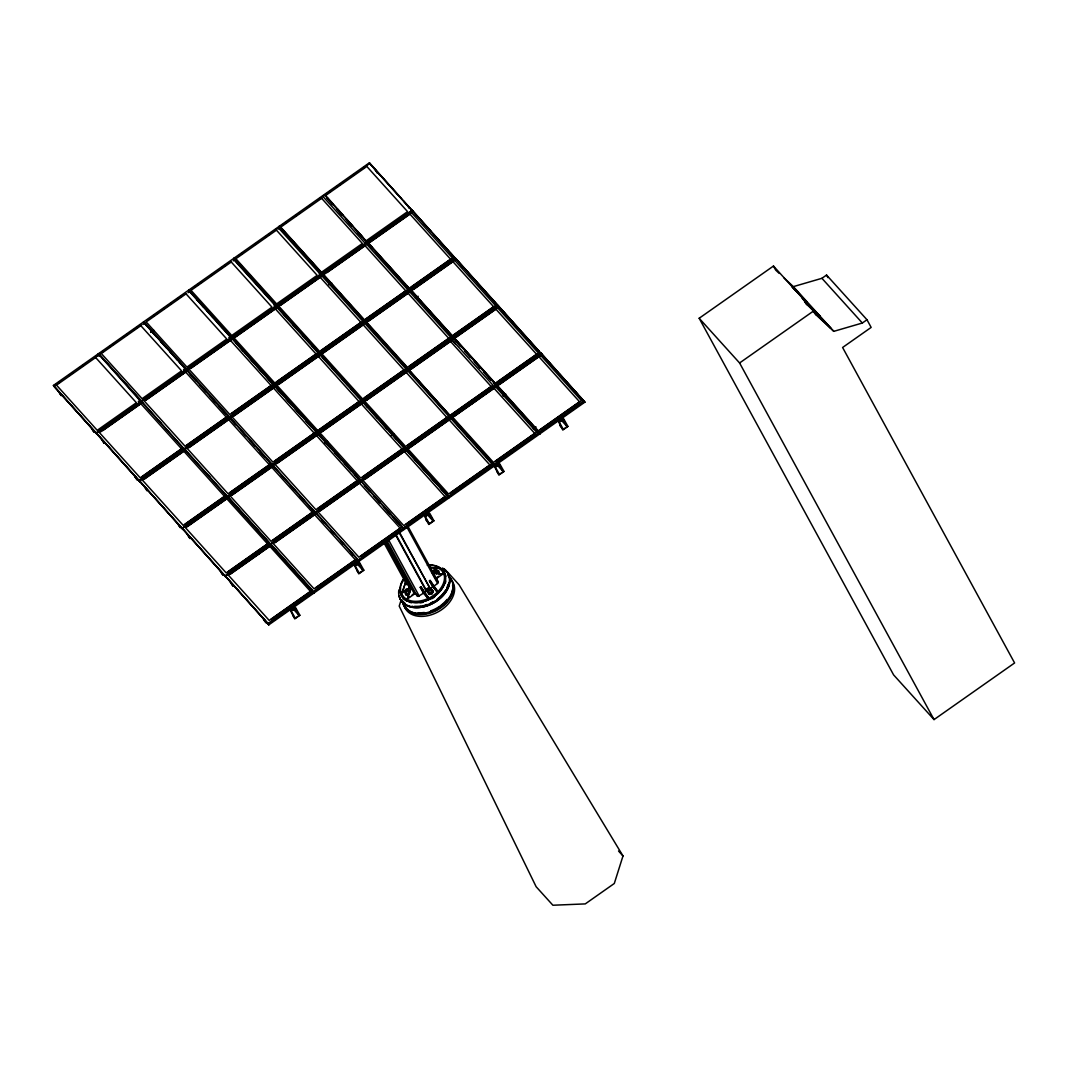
<?xml version="1.0" encoding="UTF-8"?>
<svg xmlns="http://www.w3.org/2000/svg" width="1068" height="1068" viewBox="0 0 1068 1068"><rect width="100%" height="100%" fill="white"/><g stroke="black" fill="none" stroke-linecap="round" stroke-linejoin="round"><path stroke-width="1.5" d="M405.413 593.861L405.413 591.832L405.947 594.849L408.19 595.303L405.413 593.861L405.947 594.849M438.481 570.646L439.015 573.663L438.481 570.646L436.238 570.192L436.785 571.18M407.909 526.27L438.16 581.766L437.613 583.475L430.217 588.668L398.738 531.811M401.208 599.775L399.205 606.103L536.136 886.72L552.89 905.237L585.264 903.902L614.3 883.49L622.991 855.962L459.133 584.877L447.585 572.101M402.289 592.286L405.933 581.366L402.289 592.286L409.631 587.854L402.689 592.727M407.549 598.12L411.193 587.2L407.549 598.12L409.858 596.491M433.301 591.712L431.472 589.296L433.301 591.712L431.993 593.795L429.403 594.435L427.574 592.019L428.882 589.936M427.574 592.019L428.869 593.448L431.459 592.807L432.754 590.724M96.921 434.235L53.4 385.441L98.243 353.842L141.777 402.636M99.351 354.963L98.603 353.601L143.446 322.002L230.074 418.709M144.554 323.123L143.793 321.748L188.649 290.149L273.021 384.32L231.756 413.383M231.983 338.876L188.956 290.91L194.082 296.09L188.996 289.909L233.839 258.309L319.652 353.361M280.136 227.577L279.389 226.216L324.231 194.603L372.185 248.443M450.269 253.063L369.435 162.763L324.592 194.363L368.113 243.157M53.894 386.082L60.662 381.316M68.779 375.589L72.851 372.732M79.606 367.953L85.026 364.148M94.505 357.473L98.563 354.603M103.155 351.372L99.097 354.229L140.669 400.326M108.562 347.554L115.331 342.788M123.461 337.061L128.868 333.256M134.288 329.438L141.056 324.672M152.417 316.662L159.185 311.896M163.244 309.039L171.361 303.312M176.781 299.494L183.549 294.728M194.897 286.718L201.665 281.952M209.795 276.238L213.854 273.368M220.622 268.602L227.391 263.836M238.751 255.826L244.158 252.021M253.637 245.333L257.695 242.476M264.464 237.71L269.884 233.892M275.29 230.074L279.349 227.217M282.593 224.934L288 221.116M293.42 217.311L300.188 212.545M306.957 207.766L312.363 203.961M317.783 200.143L324.552 195.377M325.086 195.003L330.493 191.185M335.913 187.367L342.681 182.601M350.798 176.874L356.218 173.056M361.625 169.251L368.393 164.472M325.58 195.537L366.831 166.461L407.575 211.638L366.311 240.701M97.588 356.418L99.684 354.936M142.778 324.565L144.54 323.337L185.271 368.5L183.522 369.728M187.981 292.725L189.383 291.738M233.184 260.872L234.226 260.138L274.97 305.301L273.915 306.035M278.374 229.033L279.082 228.539L319.813 273.702L319.118 274.196M323.577 197.179L364.308 242.343M374.521 168.944L377.204 172.762M375.736 170.293L377.338 172.963M151.002 332.148L153.725 330.226M151.042 332.415L153.739 330.506M227.177 332.775L232.17 338.943M407.616 205.63L409.218 208.3M138.319 401.581L140.429 400.099M228.712 337.888L230.114 336.901M141.016 401.274L96.173 432.874L139.895 481.895M98.603 353.601L141.376 401.021L186.219 369.421M231.409 337.581L186.566 369.181L187.327 370.543M279.389 226.216L322.162 273.635L367.005 242.036M367.352 241.782L412.208 210.182M96.374 433.087L141.216 401.488L269.937 544.213L225.094 575.812L268.829 624.833L313.672 593.234L312.924 591.859L268.068 623.458L268.829 624.833M186.419 369.648L141.577 401.248L185.298 450.269M186.767 369.394L231.623 337.795L275.143 386.589M231.97 337.555L276.812 305.955M322.015 274.102L277.159 305.702L277.92 307.077M323.11 275.224L322.362 273.862L367.205 242.262L410.94 291.284M372.652 248.19L367.566 242.009L412.408 210.409L498.903 306.863M96.561 433.381L110.097 423.849M112.807 421.94L127.693 411.447M130.403 409.538L138.52 403.824M141.764 401.541L156.649 391.048M159.359 389.139L174.244 378.646M181.013 373.88L185.071 371.023M188.315 368.74L196.432 363.013M199.142 361.104L203.2 358.247M205.91 356.338L222.144 344.897M224.854 342.988L231.623 338.222L232.29 339.224M234.867 335.939L268.695 312.096M271.406 310.187L276.826 306.369L279.736 309.733M281.418 303.138L297.652 291.697M300.362 289.788L315.247 279.295M317.957 277.386L322.015 274.529L322.683 275.531L321.815 273.875L276.959 305.488L277.72 306.85M323.898 273.194L333.376 266.519M340.145 261.753L344.203 258.897M346.913 256.988L363.16 245.547M367.752 242.302L381.276 232.771M383.986 230.862L390.754 226.096M393.465 224.187L409.711 212.746M100.926 430.871L106.346 427.053M115.825 420.378L121.231 416.56M144.767 399.979L150.188 396.161M159.666 389.486L163.724 386.616M170.493 381.85L174.551 378.993M181.32 374.227L185.378 371.357M188.622 369.074L192.681 366.217M199.449 361.451L203.507 358.594M212.986 351.919L218.393 348.101M225.161 343.335L231.93 338.556M232.464 338.182L236.522 335.325M241.942 331.507L250.059 325.793M256.827 321.014L262.234 317.209M277.653 306.342L280.363 304.433M285.783 300.615L291.19 296.797M300.669 290.122L304.727 287.265M311.496 282.499L315.554 279.642M329.625 269.723L333.683 266.866M340.452 262.101L344.51 259.23M353.989 252.555L359.409 248.737M372.118 239.793L377.525 235.975M384.293 231.209L391.062 226.429M397.83 221.663L403.25 217.845M279.416 305.461L277.72 306.663L274.423 303.005M286.077 300.762L290.069 297.959M351.239 254.851L355.23 252.035M191.025 368.22L232.263 339.157M275.277 308.799L234.026 337.875L274.77 383.038L316.021 353.962L275.29 308.799M368.567 243.063L409.818 214.001L450.562 259.164L409.311 288.24M102.768 430.591L142.671 402.476M146.263 399.939L187.514 370.876M235.961 336.74L277.213 307.664L317.957 352.827L276.705 381.903M280.804 305.141L322.055 276.065L362.813 321.228L321.548 350.304M327.022 272.58L366.911 244.465L407.656 289.628L366.391 318.705M370.503 241.942L411.754 212.866M328.877 284.742L331.601 282.82M450.683 253.209L455.929 259.204M406.948 286.224L411.874 292.445M142.164 476.702L183.416 447.625M187.007 445.102L228.272 416.026M411.247 287.105L452.498 258.029L411.767 212.866M184.35 448.667L229.193 417.067M143.793 321.748L229.54 416.827L274.396 385.228M188.996 289.909L274.743 384.974L319.586 353.374M322.362 273.862L365.136 321.281L409.978 289.682L406.694 285.757M455.182 257.842L410.339 289.441L411.087 290.803M139.347 480.747L184.19 449.147M320.894 354.723L320.133 353.348L364.989 321.748L408.51 370.556M139.534 481.041L146.303 476.261M149.013 474.366L174.725 456.236M177.435 454.327L184.203 449.561L184.564 450.215M184.737 449.187L192.854 443.46M195.564 441.565L210.449 431.071M213.159 429.162L221.276 423.435M223.986 421.526L229.406 417.721L229.767 418.376M229.927 417.348L239.406 410.659M242.116 408.764L258.349 397.309M261.059 395.4L269.189 389.686M275.13 385.495L287.305 376.911M290.015 375.001L304.901 364.508M307.611 362.599L315.741 356.886M321.682 352.694L333.857 344.11M336.567 342.201L351.452 331.707M358.221 326.942L362.292 324.085M365.523 321.802L380.408 311.309M383.118 309.4L399.365 297.959M402.075 296.05L410.192 290.322M410.726 289.949L428.321 277.56M431.018 275.651L445.917 265.158M448.627 263.249L455.395 258.483L456.063 259.484M149.32 474.699L156.088 469.933M162.857 465.167L168.263 461.349M177.742 454.674L181.8 451.817M206.698 434.276L210.756 431.405M217.525 426.639L221.583 423.782M230.234 417.681L232.944 415.772M235.654 413.863L239.713 411.006M246.481 406.24L254.598 400.513M261.366 395.747L265.438 392.891M278.147 383.933L283.554 380.115M290.322 375.349L297.091 370.583M321.989 353.041L327.395 349.223M347.701 334.911L351.772 332.055M358.528 327.289L362.599 324.418M365.83 322.149L369.888 319.279M376.657 314.513L380.715 311.656M387.484 306.89L395.614 301.163M402.382 296.397L406.441 293.526M411.033 290.296L413.73 288.387M419.15 284.569L424.57 280.764M434.035 274.089L438.107 271.219M322.389 353.108L326.381 350.291M273.408 387.938L232.17 417.001L272.914 462.164L314.166 433.101L273.435 387.924M452.805 261.54L411.567 290.603L452.298 335.766L493.563 306.69L452.819 261.526M144.42 479.065L185.658 450.002M189.263 447.465L230.501 418.402L229.54 416.827M234.106 415.866L275.344 386.803L360.543 481.161M278.962 384.266L320.2 355.203L360.957 400.366L319.692 429.429M323.804 352.667L365.042 323.604L405.8 368.767L364.535 397.83M368.647 321.067L409.885 292.005L450.643 337.168L409.391 366.231M413.503 289.468L454.741 260.405M415.439 298.186L418.162 296.263M358.314 396.228L351.372 389.152M315.007 432.447L359.022 401.501L318.277 356.325L277.026 385.401L317.757 430.564M185.151 524.228L226.416 495.165M229.994 492.628L271.259 463.565M274.85 461.029L316.101 431.966M454.234 334.631L495.499 305.568L454.754 260.392M315.901 513.735L229.393 417.294L184.55 448.894L227.324 496.326L272.166 464.714L273.048 466.369M316.448 513.721L229.74 417.054L274.596 385.455L317.37 432.874L272.514 464.473L273.475 466.062M320.133 353.348L362.906 400.78L407.762 369.181M452.952 337.328L410.179 289.909L365.336 321.508L408.109 368.927L452.952 337.328L453.713 338.703M499.116 307.077L498.155 305.488L453.313 337.087L367.566 242.009M182.321 528.393L227.177 496.794M272.367 464.94L227.524 496.54L270.297 543.972L315.14 512.373M272.714 464.7L317.57 433.101L360.343 480.52L315.487 512.119M317.917 432.847L362.76 401.248M454.26 338.676L453.513 337.314L498.356 305.715L557.416 371.731M185.218 526.778L193.335 521.051M196.045 519.141L210.93 508.662M213.64 506.753L225.829 498.169M231.769 493.977L239.886 488.25M242.596 486.341L257.481 475.861M264.25 471.081L272.38 465.368L272.74 466.022M272.901 464.994L275.611 463.085M278.321 461.176L286.438 455.449M289.148 453.54L305.395 442.099M308.105 440.19L317.57 433.515L317.93 434.182L315.741 431.739M318.104 433.141L323.511 429.323M326.221 427.427L334.351 421.7M337.047 419.791L351.946 409.298M354.643 407.389L362.773 401.675L363.133 402.329M364.655 400.34L370.062 396.535M372.772 394.626L387.671 384.133M390.367 382.224L398.498 376.497M408.497 369.448L416.613 363.734M423.382 358.955L435.57 350.371M438.281 348.475L446.397 342.748M449.107 340.839L453.166 337.982L453.526 338.636M455.048 336.647L464.527 329.972M467.237 328.063L482.122 317.57M484.832 315.674L492.949 309.947M185.525 527.125L189.583 524.255M196.352 519.489L203.12 514.723M233.425 493.363L228.018 497.181L228.378 497.835M242.903 486.688L246.962 483.831M253.73 479.065L257.788 476.194M264.557 471.429L269.977 467.61M275.918 463.419L273.208 465.328L273.582 465.995L232.25 495.005M282.686 458.653L286.745 455.796M293.513 451.03L301.643 445.303M308.412 440.537L315.18 435.771M326.528 427.761L330.599 424.904M340.065 418.229L345.485 414.411M383.906 387.337L387.978 384.467M394.746 379.701L398.805 376.844M412.862 366.925L416.934 364.068M423.689 359.302L429.109 355.484M438.588 348.809L442.646 345.952M449.414 341.186L453.473 338.316M455.355 336.994L460.775 333.176M467.544 328.41L474.312 323.644M220.515 502.828L223.172 500.945M187.407 526.604L228.672 497.528L269.403 542.691L228.138 571.767M277.106 463.405L318.357 434.329M321.949 431.806L363.213 402.729L403.944 447.892L362.679 476.969M366.791 400.193L408.056 371.13L448.787 416.293L407.535 445.369M409.137 370.369L450.402 341.293L491.133 386.456L449.882 415.532M456.49 336.994L497.755 307.931L538.486 353.094L497.221 382.17M411.073 369.234L452.338 340.158L493.069 385.321L451.817 414.397M504.603 313.178L506.219 315.848M324.846 443.34L327.569 441.431M324.538 443.861L327.235 441.952M391.035 435.597L393.758 433.675M537.698 349.863L539.3 352.533M272.994 540.168L314.246 511.091M317.837 508.568L359.102 479.492M451.083 416.587L495.926 384.987L453.152 337.555L408.31 369.154L452.044 418.175M541.129 353.134L496.286 384.734L500.545 389.807M225.295 576.039L270.151 544.44L314.019 592.994L358.875 561.394L358.114 560.019L313.271 591.619L270.498 544.186L315.34 512.587L359.222 561.141L404.064 529.541L360.543 480.747L315.687 512.346L359.222 561.141M360.891 480.493L405.733 448.894M406.094 448.653L450.936 417.054M496.486 384.961L541.329 353.361L584.864 402.155L540.007 433.755L534.521 427.48M226.843 575.385L229.54 573.476M232.25 571.567L247.135 561.074M249.845 559.165L264.744 548.672M270.685 544.493L276.091 540.675M278.801 538.766L293.687 528.273M296.397 526.364L312.644 514.923M315.874 512.64L322.643 507.874M329.411 503.108L341.6 494.524M344.31 492.615L352.427 486.888M355.137 484.979L359.195 482.122M362.426 479.839L370.556 474.112M373.266 472.216L388.151 461.723M390.861 459.814L405.747 449.321L406.107 449.975M408.977 447.038L417.107 441.311M419.804 439.415L434.703 428.922M437.413 427.013L450.936 417.468L451.31 418.135M455.529 414.237L463.659 408.51M466.356 406.614L482.602 395.16M485.313 393.251L493.429 387.537M498.022 384.293L500.732 382.397M503.442 380.488L511.559 374.761M514.269 372.852L529.154 362.359M531.864 360.45L541.342 353.775L541.703 354.442M232.557 571.901L239.325 567.135M256.921 554.733L262.341 550.928M289.935 531.477L294.007 528.62M300.762 523.841L306.182 520.036M318.891 511.078L322.95 508.208M329.718 503.442L337.848 497.728M344.617 492.949L348.675 490.092M355.444 485.326L359.502 482.456M362.733 480.186L366.805 477.316M373.573 472.55L380.341 467.784M397.937 455.382L406.054 449.655M410.646 446.424L406.588 449.294L407.949 451.07M430.951 432.126L435.01 429.256M441.778 424.49L447.185 420.672M459.907 411.714L463.966 408.857M470.734 404.091L478.851 398.364M485.62 393.598L489.678 390.741M503.749 380.822L507.807 377.965M514.576 373.199L521.344 368.433M538.939 356.031L541.65 354.122L577.748 394.145M256.827 555.16L259.497 553.277M451.831 417.762L453.54 416.56M470.841 404.371L474.833 401.555M536.002 358.447L539.994 355.644M539.166 356.418L541.876 354.509L521.972 332.562M230.394 574.13L271.659 545.054L312.39 590.23L271.138 619.293M275.25 542.531L316.502 513.454M320.093 510.931L361.358 481.855M364.936 479.332L406.2 450.255L446.931 495.432L405.68 524.495M409.792 447.732L451.043 418.656L491.787 463.832L450.522 492.895M454.634 416.133L495.899 387.057L536.63 432.22L495.378 461.296M499.477 384.533L540.742 355.457L581.473 400.62L540.221 429.696M411.073 454.714L417.428 462.404M546.322 359.422L547.924 362.092M503.055 395.908L505.725 394.025M579.403 396.108L582.087 399.926M533.319 428.882L536.043 426.96M580.618 397.456L582.22 400.126M315.981 587.694L357.246 558.631M360.837 556.094L402.089 527.031M358.461 559.765L403.317 528.166M403.664 527.926L448.507 496.326L449.268 497.701L404.412 529.301L274.943 385.201L319.786 353.601L448.507 496.326M448.867 496.073L493.71 464.473L494.457 465.848L449.615 497.448L363.12 401.007L407.963 369.408L493.71 464.473M494.057 464.233L538.899 432.633L539.66 434.009L494.818 465.608L451.283 416.8L496.139 385.201L538.899 432.633M584.103 400.78L539.26 432.38L540.007 433.755M313.485 593.167L313.124 592.513L268.455 623.979L53.4 385.441M313.658 592.139L358.327 560.66L358.688 561.314M358.848 560.286L403.517 528.82L403.878 529.474M404.051 528.446L448.72 496.967L449.081 497.621M449.254 496.593L493.923 465.127L494.284 465.781M494.444 464.754L539.113 433.274L539.474 433.928L534 427.854M584.677 402.089L584.316 401.434L539.647 432.9L453.513 337.314M295.275 618.239L299.133 615.528L295.209 608.4L291.35 611.11L295.275 618.239L293.046 615.769M359.235 573.169L363.093 570.459L359.168 563.33L355.31 566.04L359.235 573.169L357.006 570.699M429.309 523.801L433.167 521.077L429.243 513.948L425.384 516.658L429.309 523.801L425.958 520.089M499.383 474.419L503.242 471.709L499.317 464.58L495.459 467.29L499.383 474.419L497.154 471.949M563.303 429.376L567.161 426.666L563.236 419.537L559.378 422.247L563.303 429.376L559.952 425.665M699.166 318.264L773.472 266.039L813.909 310.748L816.126 314.833L833.788 331.347L862.343 323.017L866.989 319.759L871.154 327.409L842.599 347.487L1014.6 662.961L934.033 719.592L893.596 674.883L699.166 318.264L739.59 362.973L934.033 719.592M783.939 277.827L793.364 286.624L821.919 278.307L826.552 275.05L866.989 319.759M431.632 572.421L437.413 568.363L429.696 567.081M407.656 594.315L409.898 592.74M436.238 574.25L438.481 572.675M420.258 587.293L420.952 586.799L428.241 597.279L427.547 597.773L423.555 593.341L420.258 587.293L427.547 597.773M429.403 580.872L430.097 580.391L437.386 590.871L436.692 591.352L432.7 586.919L429.403 580.872L436.692 591.352M739.59 362.973L813.909 310.748M412.181 594.863L414.491 593.247M436.492 577.815L438.801 576.186M407.949 598.561L414.891 593.688L411.193 587.2M435.731 579.07L442.673 574.197L432.033 572.582L442.673 574.197M396.054 535.709L425.545 589.776L429.016 587.333M413.062 591.659L418.309 596.398L426.746 591.098L395.694 534.16M427.28 565.226L428.789 565.025A24.404 16.794 -28.6 0 1 444.275 584.583A24.404 16.794 -28.6 0 1 413.102 602.486A24.404 16.794 -28.6 0 1 402.983 579.844M430.097 567.522L437.413 568.363M409.898 590.711L407.656 590.257L408.203 591.245M779.226 273.421L775.702 270.124L773.472 266.039M802.015 298.039L820.197 316.529L803.123 299.254M804.578 301.91L806.38 303.592L804.725 301.763M813.843 310.815L830.824 328.29L805.619 303.138L807.688 305.421M814.924 313.431L822.6 320.614M821.919 278.307L862.343 323.017M793.364 286.624L833.788 331.347M803.483 299.854L809.704 306.73L804.778 301.603M812.855 311.135L816.126 314.833M498.155 305.488L455.382 258.055L410.539 289.655L412.395 292.071M401.475 198.701L369.742 163.524L380.982 176.247M403.664 201.131L412.408 210.837M412.729 211.17L431.325 231.796M433.515 234.226L455.395 258.483M455.702 258.816L518.901 329.024M501.96 310.107L539.153 351.359M579.937 396.575L584.316 401.434M382.331 177.595L412.782 211.491M559.619 374.174L584.864 402.155M452.218 255.933L453.259 257.094M462.097 266.893L463.298 268.255M561.581 420.472L567.161 426.666M327.542 197.994L333.082 204.322M337.408 208.927L342.975 215.295M346.272 218.953L352.867 226.256M357.153 230.808L362.626 236.882M376.056 251.968L382.651 259.284M385.868 262.661L393.545 271.165M395.734 273.595L402.449 281.218M416.787 296.931L422.327 303.272M425.558 306.663L432.139 313.952M435.424 317.596L442.125 325.219M445.289 328.543L451.991 336.166M455.369 339.717L461.95 347.02M465.248 350.664L470.748 356.966M475.113 361.598L480.64 367.926M484.979 372.545L491.64 380.115M493.897 382.624L497.034 386.109M503.829 393.451L510.37 400.901M514.789 405.6L520.263 411.861M523.56 415.519L530.155 422.835M333.296 205.069L327.155 198.381L332.495 204.442M336.58 208.714L342.628 215.536M346.433 219.634L351.906 225.695M356.926 231.382L361.745 236.615M367.526 243.023L372.305 248.443M376.283 252.729L382.304 259.537M385.601 263.195L392.69 270.925M395.494 274.156L402.529 281.832M415.973 296.73L421.446 302.805M425.278 307.183L431.285 313.712M435.17 318.157L441.765 325.46M444.408 328.276L451.644 336.407M454.981 340.118L461.136 346.806M464.9 351.118L470.975 357.727M474.259 361.371L480.293 368.18M484.111 372.278L490.666 379.567M493.549 382.865L500.825 390.821M503.429 393.825L510.023 401.141M513.948 405.373L519.916 412.114M523.801 416.293L529.274 422.354M533.64 427.213L539.66 434.009M336.887 209.301L342.361 215.376M346.753 220.248L352.226 226.323M357.713 232.397L360.997 236.041M376.563 253.303L382.05 259.391M386.442 264.25L390.821 269.109M395.2 273.969L401.782 281.258M406.174 286.131L409.458 289.775M416.253 297.304L420.645 302.177M426.119 308.252L430.511 313.111M434.89 317.97L441.471 325.259M444.755 328.917L451.337 336.206M455.943 341.306L460.321 346.179M464.714 351.038L470.187 357.113M474.579 361.972L480.053 368.046M484.445 372.919L491.026 380.208M494.31 383.853L496.5 386.282L496.139 385.628M500.011 390.18L495.926 384.987M503.295 393.825L509.877 401.114M514.269 405.974L519.742 412.061M524.134 416.921L529.608 422.995M453.139 341.293L455.328 343.749M497.661 465.514L503.242 471.709M280.243 227.497L287.826 235.921M291.123 239.566L297.385 246.254M300.669 249.899L307.237 257.174M310.521 260.806L317.076 268.081M320.36 271.726L327.235 279.349M329.705 282.353L337.074 290.269M340.358 293.9L346.926 301.176M350.211 304.821L356.018 311.522M359.302 315.167L365.883 322.456M369.114 325.78L376.777 334.271M378.953 336.7L385.842 344.59M389.126 348.235L395.707 355.524M398.991 359.168L405.213 365.817M408.804 369.795L453.967 419.871M457.531 424.076L464.113 431.379M467.397 435.023L474.753 442.913M476.942 445.343L484.605 453.833M486.794 456.263L493.71 464.193M280.443 228.432L287.012 235.708M290.589 239.94L296.851 246.628M300.135 250.259L306.222 257.134M309.987 261.179L316.115 268.108M319.466 271.819L326.701 279.723M329.184 282.726L336.006 290.162M339.838 294.274L345.899 301.136M349.677 305.194L355.484 311.896M359.529 316.115L364.989 322.176M368.58 326.154L375.682 334.151M378.432 337.074L385.308 344.951M388.872 348.782L394.84 355.27M398.457 359.542L404.692 366.19M408.27 370.169L411.928 374.334M418.122 381.089L421.9 385.401M427.187 391.395L431.579 396.255M438.147 403.544L442.192 407.762M447.666 413.837L453.807 420.765M457.131 424.463L463.285 431.152M466.876 435.397L474.219 443.287M476.408 445.716L483.51 453.713M486.26 456.637L493.189 464.567M491.56 465.862L492.575 466.983M240.447 265.331L234.68 258.696M244.826 270.191L250.312 276.265M253.597 279.923L261.273 288.427M263.462 290.856L270.044 298.146M278.027 306.997L279.028 308.118M283.421 312.977L289.989 320.28M293.286 323.924L298.76 329.999M303.152 334.858L309.72 342.147M313.017 345.792L319.586 353.094M323.097 356.979L328.584 363.067M332.962 367.926L338.449 374M342.828 378.86L348.315 384.934M352.694 389.807L359.275 397.096M361.465 399.525L363.667 401.955M363.974 402.302L368.273 407.068M372.652 411.928L378.139 418.002M382.518 422.861L388.004 428.935M391.288 432.593L397.87 439.882M401.154 443.527L406.641 449.601M411.247 454.714L417.815 462.003M421.112 465.648L427.681 472.95M430.978 476.595L436.452 482.669M440.844 487.529L446.317 493.603M234.159 259.07L239.619 265.131M243.998 269.977L249.471 276.051M253.85 280.897L260.405 288.173M263.689 291.818L270.257 299.093M273.541 302.738L276.826 306.369M277.133 306.716L279.322 309.146M283.688 313.992L289.161 320.053M293.54 324.912L299.013 330.973M302.297 334.618L308.852 341.894M312.136 345.525L318.705 352.814M323.39 358.007L328.851 364.068M332.135 367.712L337.608 373.773M341.987 378.619L347.46 384.694M351.826 389.54L358.394 396.815M363.08 402.009L367.459 406.868M371.824 411.714L377.298 417.775M381.676 422.634L387.15 428.695M391.529 433.555L396.989 439.615M401.368 444.462L405.747 449.321M410.432 454.514L416.987 461.79M420.271 465.434L426.84 472.71M431.218 477.556L436.692 483.63M441.057 488.476L448.72 496.967M234.519 259.724L239.913 265.705M244.292 270.564L249.778 276.639M253.33 280.457L259.924 287.759M262.928 291.23L269.817 298.733M273.889 303.379L277.373 307.103M283.113 313.471L288.614 319.572M292.752 324.298L298.506 330.533M302.618 335.232L309.493 342.721M312.483 346.166L319.065 353.468M322.576 357.353L328.29 363.561M332.442 368.3L338.182 374.534M342.307 379.233L348.075 385.495M361.251 400.099L363.32 402.396M367.739 407.442L362.559 401.021L317.717 432.62L321.882 437.787M372.118 412.301L377.805 418.469M381.984 423.235L387.47 429.309M390.995 433.087L396.495 439.188M400.62 443.901L406.294 450.042M407.429 451.444L405.533 448.68L360.69 480.28L361.438 481.641L354.856 474.152M420.578 466.022L426.225 472.149M430.444 476.969L436.118 483.123M440.31 487.902L445.797 493.977M426.466 513.655L433.167 521.077M405.106 526.778L406.12 527.899M197.433 299.614L204.095 307.183M207.392 310.828L213.987 318.144M217.164 321.481L223.746 328.784M227.03 332.428L232.517 338.703M237.123 343.616L243.771 351.172M245.96 353.601L253.57 361.838M256.854 365.496L263.436 372.785M266.72 376.43L272.207 382.504M282.286 393.691L274.743 384.974M285.583 397.336L293.246 405.84M295.449 408.283L302.124 415.879M306.409 420.432L312.03 426.853M315.367 430.564L318.464 433.995M325.259 441.338L331.841 448.64M335.125 452.285L341.76 459.814M344.991 463.218L351.652 470.788M364.949 485.339L370.382 491.56M374.815 496.286L380.275 502.534M383.572 506.192L391.275 514.723M393.451 516.952L401.127 525.456M196.619 299.4L203.734 307.424M207.552 311.536L213.026 317.596M216.924 322.055L222.878 328.517M236.308 343.415L243.411 351.412M246.161 354.336L252.716 361.611M256.6 366.044L262.568 372.532M266.506 377.017L272.407 383.439M365.229 486.354L370.035 491.814L364.415 485.713M373.987 496.059L379.928 502.774M383.826 506.98L390.394 514.255M393.117 517.406L400.246 525.176M276.278 387.991L281.765 394.065M286.144 398.925L291.631 404.999M294.915 408.657L301.496 415.946M305.875 420.805L311.362 426.88M319.252 435.637L317.37 432.874M324.739 441.711L330.212 447.786M334.604 452.658L341.173 459.948M344.47 463.592L351.038 470.881M355.43 475.754L359.809 480.613M374.281 496.66L379.767 502.734M384.146 507.594L389.633 513.668M394.012 518.541L399.499 524.615M436.545 579.964L438.16 581.766M437.386 590.871L433.394 586.439L430.097 580.391M425.545 589.776L426.746 591.098M428.241 597.279L424.25 592.847L420.952 586.799M147.037 326.394L143.446 322.002M150.615 330.613L156.889 337.314M160.48 341.546L166.728 348.235M170.012 351.866L177.235 359.996M179.424 362.426L186.433 370.062M190.304 374.614L196.579 381.329M199.863 384.961L205.91 391.796M209.715 395.881L215.509 402.569M219.1 406.414L226.122 414.077M229.713 418.055L235.694 424.824M240.647 430.19L245.587 435.784M249.992 440.657L254.865 445.957M259.577 451.43L264.717 456.877M269.443 462.377L272.38 465.368M272.687 465.701L275.264 468.692M281.431 475.407L284.715 479.051M290.496 485.713L294.568 489.972M300.362 496.66L304.407 500.879M309.88 506.953L313.805 511.412M321.535 519.996L324.405 523.053M331.28 530.929L334.257 533.973M340.826 541.249L343.522 544.373M350.664 552.169L353.415 555.347M356.752 559.031L358.875 561.394M618.532 851.022L622.991 855.962M357.513 564.264L363.093 570.459M158.478 420.071L160.667 422.501M186.406 451.31L185.044 449.535M207.245 474.406L210.209 477.436M225.522 494.417L228.071 497.501M256.453 528.713L258.99 531.771M311.469 589.71L314.019 592.793M310.935 590.083L313.124 592.513M99.938 356.378L98.243 353.842M182.681 447.999L184.751 450.296M185.885 451.684L183.99 448.92L139.147 480.52L182.882 529.541M225.348 495.432L227.724 497.942M311.295 590.737L313.672 593.234M293.553 609.334L299.133 615.528M54.254 386.736L96.921 434.049M97.228 434.382L139.895 481.695M182.868 529.341L139.841 481.374M225.842 576.987L182.815 529.02M268.816 624.646L225.789 576.68M225.855 577.187L182.121 528.166L226.963 496.567L227.844 498.209M91.581 428.308L94.304 432.393L92.796 429.656M134.555 475.968L137.278 480.039L135.769 477.303M188.889 537.231L190.077 538.592L188.569 535.856M220.449 571.206L223.172 575.292L221.663 572.541M536.723 348.649L538.112 351.172M503.642 311.963L505.017 314.486M461.763 265.531L463.152 268.055M412.408 210.409L413.156 211.784M369.435 162.763L370.182 164.138M367.205 242.262L367.966 243.624M451.617 418.469L450.736 416.827L405.88 448.426L406.841 450.029M408.109 368.927L409.071 370.529M365.136 321.281L365.883 322.656M322.162 273.635L322.91 275.01M362.906 400.78L363.868 402.369M277.573 307.317L276.612 305.728L231.769 337.328L232.717 338.93M233.839 258.309L234.6 259.671M188.649 290.149L189.396 291.524M313.271 591.619L314.019 592.994M227.324 496.326L228.272 497.915M264.584 620.134L266.092 622.871L263.516 618.986M263.369 618.786L264.877 621.536M141.376 401.021L142.324 402.623M231.489 583.448L232.998 586.185L230.287 582.1M220.595 571.393L221.984 573.916M187.367 534.507L188.876 537.257M178.743 524.949L180.252 527.699L177.528 523.614M147.024 490.813L144.447 486.928M134.702 476.154L136.09 478.678M102.675 440.617L104.183 443.353L101.473 439.268M91.728 428.508L93.103 431.031M59.701 392.971L61.21 395.707L58.486 391.622M826.552 275.05L827.94 277.6M433.087 574.224L435.076 577.855M406.574 526.524L437.613 583.475M399.165 531.717L430.217 588.668M431.459 592.807L431.993 593.795M428.869 593.448L429.403 594.435M388.285 539.353L419.337 596.304M387.07 540.902L417.321 596.385M386.002 542.01L412.261 590.203M385.588 542.718L411.06 589.443M405.933 581.366L409.631 587.854M383.719 542.37L406.801 584.717M317.783 433.541A149.093 17.288 54.8 0 1 315.861 431.339M452.592 585.117A26.219 18.049 -28.6 0 1 434.556 610.736A26.219 18.049 -28.6 0 1 405.493 606.798M451.217 580.017A27.127 18.677 -28.6 0 1 437.319 612.298A27.127 18.677 -28.6 0 1 403.944 604.421M450.269 578.269A27.127 18.677 -28.6 0 1 436.358 610.549A27.127 18.677 -28.6 0 1 402.996 602.672M447.078 599.402A26.219 18.049 -28.6 0 1 440.764 605.503M439.842 606.17A26.219 18.049 -28.6 0 1 430.738 610.869M424.303 612.471A26.219 18.049 -28.6 0 1 418.109 612.712M447.786 575.412A27.114 18.663 -28.6 0 1 437.266 608.533A27.114 18.663 -28.6 0 1 402.356 601.511M438.734 568.309A23.496 16.18 -28.6 0 1 432.834 597.439A23.496 16.18 -28.6 0 1 401.261 592.139M428.255 565.132A23.496 16.18 -28.6 0 1 443.167 583.969A23.496 16.18 -28.6 0 1 413.142 601.204A23.496 16.18 -28.6 0 1 403.397 579.403M437.092 566.707A24.404 16.794 -28.6 0 1 445.81 576.386M445.797 581.045A24.404 16.794 -28.6 0 1 445.209 583.488M434.529 597.052A24.404 16.794 -28.6 0 1 431.832 598.761M423.061 602.325A24.404 16.794 -28.6 0 1 420.071 602.913M411.634 602.779A24.404 16.794 -28.6 0 1 409.151 602.098M406.908 601.124A24.404 16.794 -28.6 0 1 400.42 592.446M400.233 590.15A24.404 16.794 -28.6 0 1 400.42 587.774M401.969 582.861A24.404 16.794 -28.6 0 1 403.29 580.418M447.812 585.171A26.219 18.049 -28.6 0 1 446.784 587.814M445.356 590.43A26.219 18.049 -28.6 0 1 437.253 599.081M433.434 601.591A26.219 18.049 -28.6 0 1 430.391 603.166M427.227 604.448A26.219 18.049 -28.6 0 1 424.009 605.409M420.805 606.05A26.219 18.049 -28.6 0 1 414.611 606.29M444.288 568.977A27.127 18.677 -28.6 0 1 430.631 603.74A27.127 18.677 -28.6 0 1 398.858 589.883M430.818 590.337A1.375 0.948 -28.6 0 1 431.285 591.592A1.375 0.948 -28.6 0 1 429.523 592.406A1.375 0.948 -28.6 0 1 429.042 591.151M436.238 571.206A1.375 0.948 -28.6 0 1 437.506 572.088A1.375 0.948 -28.6 0 1 435.797 573.289A1.375 0.948 -28.6 0 1 435.117 571.994M408.577 591.338A1.375 0.948 -28.6 0 1 407.989 593.181A1.375 0.948 -28.6 0 1 406.401 592.326M299.881 615.275L294.741 618.906L290.683 610.976L295.662 607.705L299.881 615.275M363.854 570.205L358.781 573.876L354.656 565.906L359.622 562.636L363.854 570.205M433.928 520.824L428.775 524.468L424.73 516.525L429.696 513.267L433.928 520.824M504.003 471.455L498.849 475.086L494.804 467.157L499.771 463.886L504.003 471.455M567.922 426.412L562.769 430.044L558.724 422.114L563.704 418.856L567.922 426.412M279.042 226.456L234.186 258.055L319.933 353.134L364.789 321.535L279.042 226.456M95.653 357.54L56.497 385.134L97.228 430.311L136.384 402.716L95.653 357.54M140.843 325.7L101.34 353.535L142.084 398.698L181.587 370.863L140.843 325.7M186.046 293.847L146.183 321.935L186.927 367.098L226.79 339.023L186.046 293.847M231.249 262.007L191.038 290.336L231.769 335.499L271.98 307.17L231.249 262.007M276.438 230.154L235.881 258.736L276.625 303.899L317.183 275.33L276.438 230.154M321.642 198.314L280.724 227.137L321.468 272.3L362.372 243.477L321.642 198.314M230.328 340.291L189.089 369.354L229.82 414.517L271.085 385.455L230.341 340.278M140.736 403.597L99.484 432.674L140.228 477.837L181.48 448.76L140.749 403.597M185.578 371.998L144.34 401.074L185.071 446.237L226.336 417.161L185.592 371.998M320.12 277.199L278.882 306.276L319.612 351.439L360.877 322.362L320.133 277.199M364.976 245.6L323.724 274.663L364.455 319.839L405.72 290.763L364.976 245.6M183.723 451.137L142.485 480.2L183.215 525.363L224.48 496.3L183.736 451.123M228.565 419.537L187.327 448.6L228.058 493.763L269.323 464.7L228.592 419.524M363.107 324.739L321.868 353.802L362.599 398.965L403.864 369.902L363.133 324.725M407.963 293.139L366.711 322.202L407.455 367.365L448.707 338.302L407.976 293.126M226.736 498.663L185.472 527.726L226.202 572.902L267.467 543.826L226.736 498.663M271.579 467.063L230.314 496.126L271.058 541.302L312.31 512.226L271.579 467.063M316.422 435.464L275.17 464.527L315.901 509.703L357.166 480.627L316.422 435.464M361.278 403.864L320.013 432.927L360.744 478.104L402.009 449.027L361.278 403.864M406.12 372.265L364.856 401.328L405.6 446.504L446.851 417.428L406.12 372.265M495.819 309.066L454.554 338.129L495.298 383.305L536.55 354.229L495.819 309.066M269.723 546.189L228.459 575.265L269.203 620.428L310.454 591.365L269.723 546.189M314.566 514.589L273.315 543.665L314.045 588.828L355.31 559.752L314.566 514.589M359.422 482.99L318.157 512.066L358.901 557.229L400.153 528.153L359.422 482.99M404.265 451.39L363 480.466L403.744 525.63L445.009 496.553L404.265 451.39M449.107 419.791L407.856 448.867L448.587 494.03L489.852 464.954L449.107 419.791M493.963 388.191L452.699 417.268L493.443 462.431L534.694 433.354L493.963 388.191M538.806 356.592L497.541 385.668L538.285 430.831L579.55 401.755L538.806 356.592M404.839 603.353L403.05 601.711A26.219 18.049 -28.6 0 1 401.621 599.816A26.219 18.049 -28.6 0 0 404.879 603.353M797.542 291.938L792.109 286.865L806.834 302.217L797.542 291.938M435.611 601.791A27.114 18.663 -28.6 0 0 442.432 568.176A27.114 18.663 -28.6 0 1 435.597 601.778A27.114 18.663 -28.6 0 1 399.178 595.677A27.114 18.663 -28.6 0 0 435.597 601.778M412.061 606.49A26.219 18.049 -28.6 0 0 448.774 583.141A26.233 18.049 -28.6 0 1 412.061 606.464M428.642 590.27A1.375 0.948 -28.6 0 0 430.23 588.628A1.375 0.948 -28.6 0 0 428.068 588.708A1.375 0.948 -28.6 0 0 428.642 590.27M434.716 571.113A1.375 0.948 -28.6 0 0 436.305 569.484A1.375 0.948 -28.6 0 0 434.142 569.564A1.375 0.948 -28.6 0 0 434.716 571.113M406.134 591.178A1.375 0.948 -28.6 0 0 407.722 589.536A1.375 0.948 -28.6 0 0 405.56 589.616A1.375 0.948 -28.6 0 0 406.134 591.178"/></g></svg>
